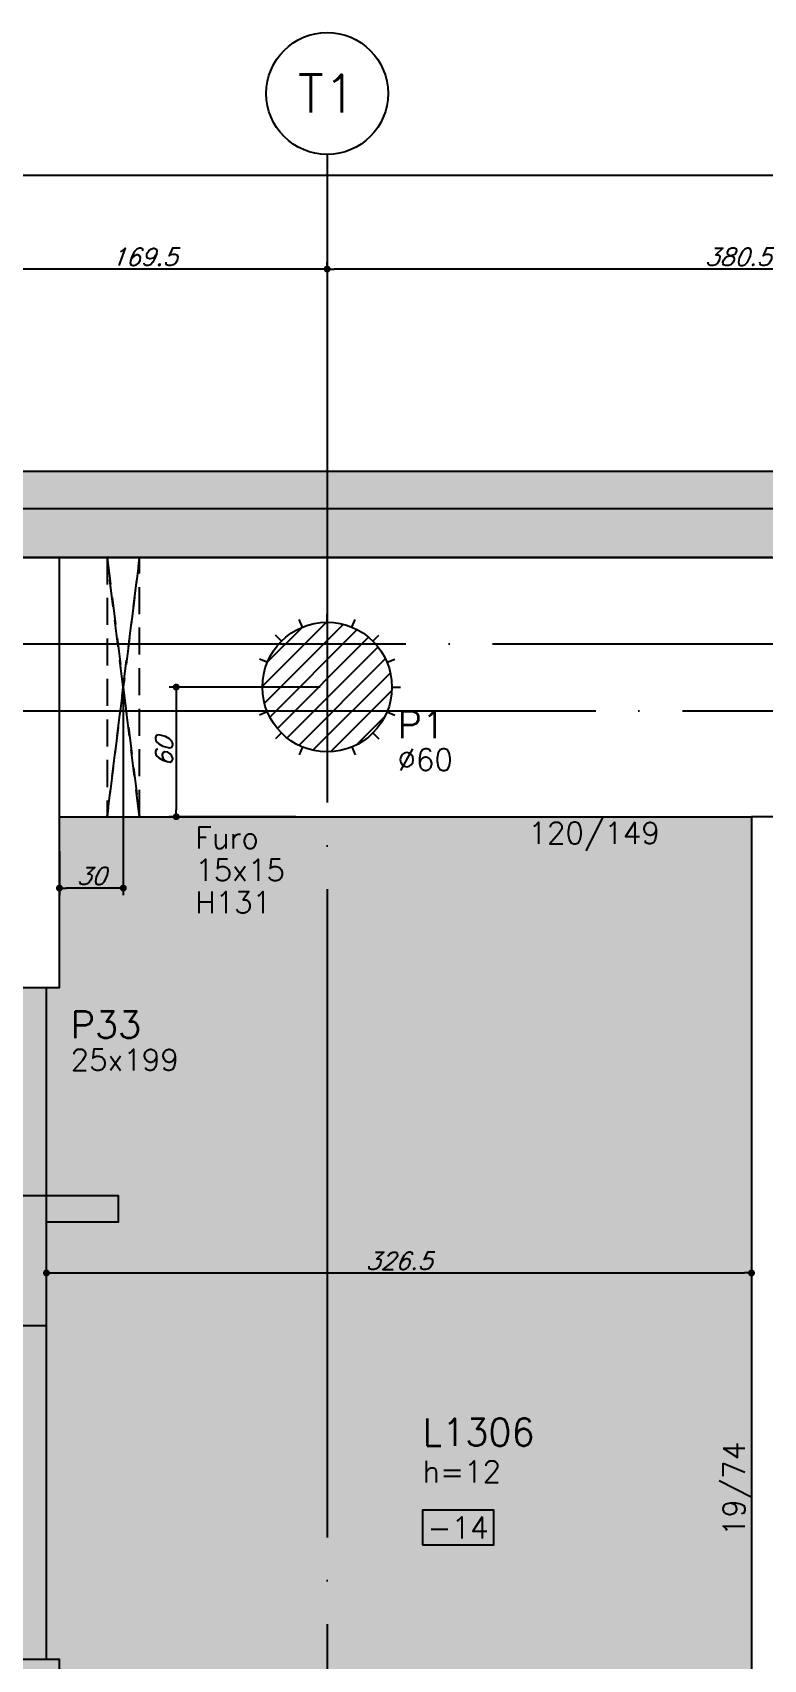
# Model space of a CAD drawing. Extents: x -5051 to 5519, y -2218 to 2282.
# Drawn here: x -1226 to -888, y 904 to 1657 of the extents above; entities that cross this region are included whole.
import ezdxf
from ezdxf.enums import TextEntityAlignment as Align

# ---------------------------------------------------------------- set-up
doc = ezdxf.new("R2010")
doc.units = 0
doc.header["$LTSCALE"] = 50
doc.header["$MEASUREMENT"] = 0
doc.linetypes.add('EIXO', pattern=[6.8, 6, -0.4, 0, -0.4])
doc.linetypes.add('HIDDEN', pattern=[0.375, 0.25, -0.125])
doc.layers.get('0').update_dxf_attribs({"linetype": 'CONTINUOUS'})
doc.layers.get('DEFPOINTS').update_dxf_attribs({"linetype": 'CONTINUOUS'})
for name, color, linetype in [('71', 6, 'CONTINUOUS'), ('F-CORTE', 4, 'CONTINUOUS'), ('F-COTAS', 106, 'CONTINUOUS'), ('F-COTAS-FUROS VIGA', 50, 'CONTINUOUS'), ('F-DESNIVEL-8', 11, 'CONTINUOUS'), ('F-EIXO', 12, 'EIXO'), ('F-FURO-PAREDE', 2, 'HIDDEN'), ('F-FURO-PAREDE-TEXTOS', 2, 'CONTINUOUS'), ('F-LAJES', 3, 'CONTINUOUS'), ('F-LAJES-DIM', 2, 'CONTINUOUS'), ('F-LAJES-NOME', 4, 'CONTINUOUS'), ('F-PILARES-DIM', 172, 'CONTINUOUS'), ('F-PILARES-HACH', 174, 'CONTINUOUS'), ('F-PILARES-M', 170, 'CONTINUOUS'), ('F-PILARES-N', 170, 'CONTINUOUS'), ('F-PILARES-NASCE', 4, 'CONTINUOUS'), ('F-PILARES-NOME', 170, 'CONTINUOUS'), ('F-PILARES-S', 170, 'CONTINUOUS'), ('F-SOLIDO-CORTE', 71, 'CONTINUOUS'), ('F-TEXTO', 6, 'CONTINUOUS'), ('F-VIGAS', 3, 'CONTINUOUS'), ('F-VIGAS-DIM', 2, 'CONTINUOUS')]:
    doc.layers.add(name, color=color, linetype=linetype)
doc.layers.add('F-DESNIVEL-3', color=7, linetype='CONTINUOUS', true_color=0xd5c7ff)
doc.styles.add('CP-TEXT-INCL', font='simplex.shx', dxfattribs={"oblique": 20})
doc.styles.add('MCP', font='simplex.shx')
doc.styles.add('ROMANS', font='simplex.shx')
doc.dimstyles.new('CP-COTAS-50', dxfattribs={"dimscale": 0.64, "dimtxt": 12.5, "dimasz": 5, "dimexe": 5, "dimexo": 5, "dimgap": 2.5, "dimtad": 1, "dimdec": 1, "dimdsep": 46, "dimtxsty": 'CP-TEXT-INCL', "dimblk1": 'DOT', "dimblk2": 'DOT', "dimsah": 1, "dimcen": 9, "dimclrd": 256, "dimclre": 256, "dimclrt": 256, "dimadec": 0, "dimazin": 0, "dimtfac": 1, "dimtdec": 1, "dimtmove": 2, "dimatfit": 3, "dimldrblk": 'DOT', "dimfxl": 5, "dimtolj": 1, "dimarcsym": 0})

# ---------------------------------------------------------------- blocks, each defined once
blk = doc.blocks.new('*U3')
at = {"layer": 'F-EIXO'}
blk.add_line((0, 0), (7197, 0), dxfattribs=at)
at = {"layer": 'F-TEXTO', "style": 'ROMANS'}
blk.add_attdef('EIXO', text='', height=17.5, dxfattribs=at).set_placement((-28.2072, 0), align=Align.MIDDLE_CENTER)
blk = doc.blocks.new('*U4')
at = {"layer": 'F-EIXO'}
blk.add_line((0, 0), (7285, 0), dxfattribs=at)
at = {"layer": 'F-TEXTO', "style": 'ROMANS'}
blk.add_attdef('EIXO', text='', height=17.5, dxfattribs=at).set_placement((-28.2072, 0), align=Align.MIDDLE_CENTER)
blk = doc.blocks.new('*U215')
at = {"layer": 'F-EIXO'}
blk.add_line((0, 0), (0, -2395.78), dxfattribs=at)
at = {"layer": 'F-EIXO', "color": 2, "linetype": 'Continuous'}
blk.add_circle((0, 28.21), 28.21, dxfattribs=at)
at = {"layer": 'F-TEXTO', "style": 'ROMANS'}
blk.add_attdef('EIXO', text='', height=17.5, rotation=360, dxfattribs=at).set_placement((0, 28.21), align=Align.MIDDLE_CENTER)
blk = doc.blocks.new('*U9')
at = {"layer": 'F-LAJES-DIM', "color": 1}
blk.add_lwpolyline([(0, 0), (33, 0), (33, 16), (0, 16)], close=True, dxfattribs=at)
at = {"layer": 'F-LAJES-DIM', "style": 'MCP'}
blk.add_attdef('DIM', text='', height=10, dxfattribs=at).set_placement((16.5, 8), align=Align.MIDDLE_CENTER)
blk = doc.blocks.new('_DOT')
at = {"color": 0, "linetype": 'ByBlock'}
blk.add_line((-0.5, 0), (-1, 0), dxfattribs=at)
at = {"color": 0, "linetype": 'ByBlock', "const_width": 0.5}
blk.add_lwpolyline([(-0.25, 0, 1), (0.25, 0, 1)], format="xyb", close=True, dxfattribs=at)
blk = doc.blocks.new('*D152')
at = {"layer": 'DEFPOINTS', "color": 0, "linetype": 'Continuous', "transparency": 16777216}
for p in [(-1220, 1083.32), (-893.5, 1083.32), (-893.5, 1083.32)]:
    blk.add_point(p, dxfattribs=at)
at = {"layer": 'F-COTAS', "linetype": 'Continuous', "lineweight": -2, "transparency": 16777216}
blk.add_line((-1216.8, 1083.32), (-896.7, 1083.32), dxfattribs=at)
at = {"layer": 'F-COTAS', "linetype": 'Continuous', "lineweight": -2, "transparency": 16777216, "xscale": 3.2, "yscale": 3.2, "zscale": 3.2, "rotation": 180}
blk.add_blockref('_DOT', (-1220, 1083.32), dxfattribs=at)
at = {"layer": 'F-COTAS', "linetype": 'Continuous', "lineweight": -2, "transparency": 16777216, "xscale": 3.2, "yscale": 3.2, "zscale": 3.2}
blk.add_blockref('_DOT', (-893.5, 1083.32), dxfattribs=at)
at = {"layer": 'F-COTAS', "linetype": 'Continuous', "transparency": 16777216, "insert": (-1056.75, 1088.92), "char_height": 8, "attachment_point": 5, "style": 'CP-TEXT-INCL'}
blk.add_mtext('\\A1;326.5', dxfattribs=at)
blk = doc.blocks.new('*D194')
at = {"layer": 'DEFPOINTS', "color": 0, "linetype": 'Continuous', "transparency": 16777216}
for p in [(-1090, 1354.5), (-1159.9, 1294.5), (-1101.3, 1294.5)]:
    blk.add_point(p, dxfattribs=at)
at = {"layer": 'F-COTAS', "linetype": 'Continuous', "lineweight": -2, "transparency": 16777216}
for p, q in [((-1093.2, 1354.5), (-1163.1, 1354.5)), ((-1159.9, 1351.3), (-1159.9, 1297.7)), ((-1104.5, 1294.5), (-1163.1, 1294.5))]:
    blk.add_line(p, q, dxfattribs=at)
at = {"layer": 'F-COTAS', "linetype": 'Continuous', "lineweight": -2, "transparency": 16777216, "xscale": 3.2, "yscale": 3.2, "zscale": 3.2}
for p, rotation in [((-1159.9, 1354.5), 90), ((-1159.9, 1294.5), 270)]:
    blk.add_blockref('_DOT', p, dxfattribs=dict(at, rotation=rotation))
at = {"layer": 'F-COTAS', "linetype": 'Continuous', "transparency": 16777216, "insert": (-1165.5, 1324.5), "char_height": 8, "attachment_point": 5, "rotation": 90, "style": 'CP-TEXT-INCL'}
blk.add_mtext('\\A1;60', dxfattribs=at)
blk = doc.blocks.new('*D399')
at = {"layer": 'DEFPOINTS', "color": 0, "linetype": 'Continuous', "transparency": 16777216}
for p in [(-1184.4, 1354.5), (-1214, 1281.77), (-1214, 1261.46)]:
    blk.add_point(p, dxfattribs=at)
at = {"layer": 'F-COTAS-FUROS VIGA', "linetype": 'Continuous', "lineweight": -2, "transparency": 16777216}
for p, q in [((-1184.4, 1351.3), (-1184.4, 1258.26)), ((-1214, 1278.57), (-1214, 1258.26)), ((-1187.6, 1261.46), (-1210.8, 1261.46))]:
    blk.add_line(p, q, dxfattribs=at)
at = {"layer": 'F-COTAS-FUROS VIGA', "linetype": 'Continuous', "lineweight": -2, "transparency": 16777216, "xscale": 3.2, "yscale": 3.2, "zscale": 3.2, "rotation": 180}
blk.add_blockref('_DOT', (-1214, 1261.46), dxfattribs=at)
at = {"layer": 'F-COTAS-FUROS VIGA', "linetype": 'Continuous', "lineweight": -2, "transparency": 16777216, "xscale": 3.2, "yscale": 3.2, "zscale": 3.2}
blk.add_blockref('_DOT', (-1184.4, 1261.46), dxfattribs=at)
at = {"layer": 'F-COTAS-FUROS VIGA', "linetype": 'Continuous', "transparency": 16777216, "insert": (-1199.2, 1267.06), "char_height": 8, "attachment_point": 5, "style": 'CP-TEXT-INCL'}
blk.add_mtext('\\A1;30', dxfattribs=at)
blk = doc.blocks.new('*D458')
at = {"layer": 'DEFPOINTS', "color": 0, "linetype": 'Continuous', "transparency": 16777216}
for p in [(3299.5, 1591.38), (-3549.5, 1454.5), (3299.5, 1437)]:
    blk.add_point(p, dxfattribs=at)
at = {"layer": 'F-COTAS', "linetype": 'Continuous', "lineweight": -2, "transparency": 16777216}
for p, q in [((-3549.5, 1457.7), (-3549.5, 1594.58)), ((-3546.3, 1591.38), (3296.3, 1591.38)), ((3299.5, 1440.2), (3299.5, 1594.58))]:
    blk.add_line(p, q, dxfattribs=at)
at = {"layer": 'F-COTAS', "linetype": 'Continuous', "lineweight": -2, "transparency": 16777216, "xscale": 3.2, "yscale": 3.2, "zscale": 3.2, "rotation": 180}
blk.add_blockref('_DOT', (-3549.5, 1591.38), dxfattribs=at)
at = {"layer": 'F-COTAS', "linetype": 'Continuous', "lineweight": -2, "transparency": 16777216, "xscale": 3.2, "yscale": 3.2, "zscale": 3.2}
blk.add_blockref('_DOT', (3299.5, 1591.38), dxfattribs=at)
at = {"layer": 'F-COTAS', "linetype": 'Continuous', "transparency": 16777216, "insert": (-125, 1596.98), "char_height": 8, "attachment_point": 5, "style": 'CP-TEXT-INCL'}
blk.add_mtext('\\A1;6849', dxfattribs=at)
blk = doc.blocks.new('*D474')
at = {"layer": 'DEFPOINTS', "color": 0, "linetype": 'Continuous', "transparency": 16777216}
for p in [(-1090, 1547.98), (-1090, 1543.98), (-709.5, 1543.98)]:
    blk.add_point(p, dxfattribs=at)
at = {"layer": 'F-COTAS', "linetype": 'Continuous', "lineweight": -2, "transparency": 16777216}
for p, q in [((-1090, 1547.18), (-1090, 1551.18)), ((-709.5, 1547.18), (-709.5, 1551.18)), ((-712.7, 1547.98), (-1086.8, 1547.98))]:
    blk.add_line(p, q, dxfattribs=at)
at = {"layer": 'F-COTAS', "linetype": 'Continuous', "lineweight": -2, "transparency": 16777216, "xscale": 3.2, "yscale": 3.2, "zscale": 3.2, "rotation": 180}
blk.add_blockref('_DOT', (-1090, 1547.98), dxfattribs=at)
at = {"layer": 'F-COTAS', "linetype": 'Continuous', "lineweight": -2, "transparency": 16777216, "xscale": 3.2, "yscale": 3.2, "zscale": 3.2}
blk.add_blockref('_DOT', (-709.5, 1547.98), dxfattribs=at)
at = {"layer": 'F-COTAS', "linetype": 'Continuous', "transparency": 16777216, "insert": (-899.75, 1553.58), "char_height": 8, "attachment_point": 5, "style": 'CP-TEXT-INCL'}
blk.add_mtext('\\A1;380.5', dxfattribs=at)
blk = doc.blocks.new('*D475')
at = {"layer": 'DEFPOINTS', "color": 0, "linetype": 'Continuous', "transparency": 16777216}
for p in [(-1259.5, 1547.98), (-1259.5, 1543.98), (-1090, 1543.98)]:
    blk.add_point(p, dxfattribs=at)
at = {"layer": 'F-COTAS', "linetype": 'Continuous', "lineweight": -2, "transparency": 16777216}
for p, q in [((-1259.5, 1547.18), (-1259.5, 1551.18)), ((-1090, 1547.18), (-1090, 1551.18)), ((-1093.2, 1547.98), (-1256.3, 1547.98))]:
    blk.add_line(p, q, dxfattribs=at)
at = {"layer": 'F-COTAS', "linetype": 'Continuous', "lineweight": -2, "transparency": 16777216, "xscale": 3.2, "yscale": 3.2, "zscale": 3.2, "rotation": 180}
blk.add_blockref('_DOT', (-1259.5, 1547.98), dxfattribs=at)
at = {"layer": 'F-COTAS', "linetype": 'Continuous', "lineweight": -2, "transparency": 16777216, "xscale": 3.2, "yscale": 3.2, "zscale": 3.2}
blk.add_blockref('_DOT', (-1090, 1547.98), dxfattribs=at)
at = {"layer": 'F-COTAS', "linetype": 'Continuous', "transparency": 16777216, "insert": (-1174.75, 1553.58), "char_height": 8, "attachment_point": 5, "style": 'CP-TEXT-INCL'}
blk.add_mtext('\\A1;169.5', dxfattribs=at)

msp = doc.modelspace()

# ---------------------------------------------------------------- hatches: boundary and pattern name
at = {"layer": 'F-PILARES-HACH', "linetype": 'Continuous'}
h = msp.add_hatch(dxfattribs=at)
h.set_pattern_fill('ANSI31', color=256, scale=50, style=0)
edge = h.paths.add_edge_path()
edge.add_arc((-1090, 1354.5), 30, 0, 360)
at = {"layer": 'F-SOLIDO-CORTE', "linetype": 'Continuous'}
msp.add_hatch(color=256, dxfattribs=at).paths.add_polyline_path([(-1239, 1059.052), (-1220, 1059.052), (-1220, 1107.052), (-1186.65, 1107.052), (-1186.65, 1119.052), (-1239, 1119.052), (-1272.35, 1119.052), (-1272.35, 1107.052), (-1239, 1107.052)], flags=16)

# ---------------------------------------------------------------- linework, layer by layer
at = {"layer": '71', "color": 2, "linetype": 'Continuous'}
for p, q in [((3262.5, 1437), (-1605.8, 1437)), ((-1605.8, 1414.5), (3262.5, 1414.5))]:
    msp.add_line(p, q, dxfattribs=at)
at = {"layer": 'F-CORTE', "linetype": 'Continuous'}
for points in [[(-1186.65, 1119.052), (-1239, 1119.052), (-1272.35, 1119.052)], [(-1272.35, 1107.052), (-1239, 1107.052), (-1239, 1059.052), (-1220, 1059.052), (-1220, 1107.052), (-1186.65, 1107.052)]]:
    msp.add_lwpolyline(points, dxfattribs=at)
at = {"layer": 'F-DESNIVEL-3', "linetype": 'Continuous'}
for points in [[(-1214, 904.5), (-1032.5, 705.5), (-1214, 1294.5)], [(-1214, 904.5), (-1214, 1294.5), (-1214, 904.5)], [(-1214, 904.5), (-1214, 1294.5), (-1214, 1215.5)], [(-1214, 1294.5), (-1032.5, 705.5), (-1090, 1294.5)], [(-1214, 1294.5), (-1090, 1294.5), (-1214, 1294.5)], [(-893.5, 1294.5), (-1090, 1294.5), (-1032.5, 705.5)], [(-893.5, 1294.5), (-1032.5, 705.5), (-893.5, 1294.5)], [(-893.5, 1294.5), (-1032.5, 705.5), (-893.5, 705.5)], [(-893.5, 1294.5), (-893.5, 705.5), (-893.5, 1294.5)], [(-893.5, 1294.5), (-893.5, 705.5), (-893.5, 874)], [(-893.5, 1294.5), (-893.5, 874), (-893.5, 1294.5)], [(-1239, 904.6), (-1220, 904.6), (-1220, 1215.4)], [(-1239, 904.6), (-1220, 1215.4), (-1239, 1215.4)], [(-1214, 904.5), (-1214, 1215.5), (-1220, 1215.5)], [(-1214, 904.5), (-1220, 1215.5), (-1214, 904.5)], [(-1214, 904.5), (-1220, 1215.5), (-1220, 904.5)], [(-1214, 904.5), (-1214, 1215.5), (-1214, 904.5)], [(-1214, 904.5), (-1239, 904.4), (-1214, 606.4), (-1242.125, 603)], [(-1214, 904.5), (-1220, 904.5), (-1214, 904.5)], [(-1214, 904.5), (-1214, 705.5), (-1032.5, 705.5)], [(-1214, 904.5), (-1032.5, 705.5), (-1214, 904.5)]]:
    msp.add_solid(points, dxfattribs=at)
at = {"layer": 'F-DESNIVEL-8', "linetype": 'Continuous'}
for points in [[(3262.5, 1454.5), (-3509.5, 1454.5), (-3509.5, 1414.5)], [(3262.5, 1454.5), (-3509.5, 1414.5), (3262.5, 1454.5)], [(3262.5, 1454.5), (-3509.5, 1414.5), (-3300, 1414.5)], [(3262.5, 1454.5), (-3300, 1414.5), (3262.5, 1454.5)], [(3262.5, 1454.5), (-3300, 1414.5), (-2620, 1414.5)], [(3262.5, 1454.5), (-2620, 1414.5), (3262.5, 1454.5)], [(3262.5, 1454.5), (-2620, 1414.5), (-1937, 1414.5)], [(3262.5, 1454.5), (-1937, 1414.5), (3262.5, 1454.5)], [(3262.5, 1454.5), (-1937, 1414.5), (-1595.5, 1414.5)], [(3262.5, 1454.5), (-1595.5, 1414.5), (3262.5, 1454.5)], [(3262.5, 1454.5), (-1595.5, 1414.5), (-1239, 1414.5)], [(3262.5, 1454.5), (-1239, 1414.5), (3262.5, 1454.5)], [(3262.5, 1454.5), (-1239, 1414.5), (-1214, 1414.5)], [(3262.5, 1454.5), (-1214, 1414.5), (3262.5, 1454.5)], [(3262.5, 1454.5), (-1214, 1414.5), (-1090, 1414.5)], [(3262.5, 1454.5), (-1090, 1414.5), (3262.5, 1454.5)], [(3262.5, 1454.5), (-1090, 1414.5), (-884, 1414.5)]]:
    msp.add_solid(points, dxfattribs=at)
at = {"layer": 'F-FURO-PAREDE'}
msp.add_lwpolyline([(-1184.4, 1354.5), (-1191.9, 1294.5), (-1176.9, 1294.5), (-1184.4, 1354.5), (-1176.9, 1294.5), (-1176.9, 1414.5), (-1184.4, 1354.5), (-1176.9, 1414.5), (-1191.9, 1414.5), (-1184.4, 1354.5), (-1191.9, 1414.5), (-1191.9, 1294.5), (-1184.4, 1354.5)], dxfattribs=at)
at = {"layer": 'F-LAJES', "linetype": 'Continuous'}
msp.add_line((-3550, 1454.5), (3262.5, 1454.5), dxfattribs=at)
at = {"layer": 'F-PILARES-M', "linetype": 'Continuous'}
msp.add_lwpolyline([(-1239, 1215.5), (-1214, 1215.5), (-1214, 1414.5), (-1239, 1414.5), (-1239, 1215.5)], dxfattribs=at)
at = {"layer": 'F-PILARES-N', "linetype": 'Continuous'}
msp.add_circle((-1090, 1354.5), 30, dxfattribs=at)
at = {"layer": 'F-PILARES-NASCE', "linetype": 'Continuous'}
for p, q in [((-1101.481, 1382.216), (-1102.974, 1385.821)), ((-1090, 1384.5), (-1090, 1388.402)), ((-1078.519, 1382.216), (-1077.026, 1385.821)), ((-1111.213, 1375.713), (-1113.972, 1378.472)), ((-1068.787, 1375.713), (-1066.028, 1378.472)), ((-1117.716, 1365.981), (-1121.321, 1367.474)), ((-1062.284, 1365.981), (-1058.679, 1367.474)), ((-1120, 1354.5), (-1123.902, 1354.5)), ((-1060, 1354.5), (-1056.098, 1354.5)), ((-1117.716, 1343.019), (-1121.321, 1341.526)), ((-1062.284, 1343.019), (-1058.679, 1341.526)), ((-1111.213, 1333.287), (-1113.972, 1330.528)), ((-1068.787, 1333.287), (-1066.028, 1330.528)), ((-1101.481, 1326.784), (-1102.974, 1323.179)), ((-1078.519, 1326.784), (-1077.026, 1323.179)), ((-1090, 1324.5), (-1090, 1320.598))]:
    msp.add_line(p, q, dxfattribs=at)
at = {"layer": 'F-PILARES-S', "linetype": 'Continuous'}
msp.add_lwpolyline([(-1239, 606.5), (-1214, 606.5), (-1214, 904.5), (-1239, 904.5), (-1239, 606.5)], dxfattribs=at)
at = {"layer": 'F-SOLIDO-CORTE', "linetype": 'Continuous'}
msp.add_lwpolyline([(-1239, 1059.052), (-1220, 1059.052), (-1220, 1107.052), (-1186.65, 1107.052), (-1186.65, 1119.052), (-1239, 1119.052), (-1272.35, 1119.052), (-1272.35, 1107.052), (-1239, 1107.052), (-1239, 1059.052)], dxfattribs=at)
at = {"layer": 'F-VIGAS'}
for points in [[(-1090, 1414.5), (-1214, 1414.5)], [(-884, 1414.5), (-1090, 1414.5)], [(-1214, 1294.5), (-1090, 1294.5)], [(-1090, 1294.5), (-893.5, 1294.5)], [(-893.5, 1294.5), (-893.5, 874)], [(-874.5, 1294.5), (-893.5, 1294.5)], [(-1220, 904.5), (-1220, 1215.5)]]:
    msp.add_lwpolyline(points, dxfattribs=at)

# ---------------------------------------------------------------- block references
at = {"layer": 'F-EIXO', "linetype": 'Continuous'}
msp.add_blockref('*U215', (-1090, 1601.024), dxfattribs=at).add_auto_attribs({'EIXO': 'T1'})
for name, p in [('*U4', (-3734.274, 1374.5)), ('*U3', (-3646.32, 1343.5))]:
    msp.add_blockref(name, p, dxfattribs=at)
at = {"layer": 'F-LAJES-DIM', "linetype": 'Continuous'}
msp.add_blockref('*U9', (-1045.892, 957.499), dxfattribs=at).add_auto_attribs({'DIM': '-14'})

# ---------------------------------------------------------------- texts
at = {"layer": 'F-FURO-PAREDE-TEXTOS', "linetype": 'Continuous', "style": 'MCP'}
for s, p in [('Furo', (-1151.132, 1279.828)), ('15x15', (-1151.132, 1264.828)), ('H131', (-1151.132, 1249.828))]:
    msp.add_text(s, height=10, dxfattribs=at).set_placement(p)
at = {"layer": 'F-LAJES-DIM', "linetype": 'Continuous', "style": 'MCP'}
msp.add_text('h=12', height=10, dxfattribs=at).set_placement((-1045.892, 986.399))
at = {"layer": 'F-LAJES-NOME', "linetype": 'Continuous', "style": 'MCP'}
msp.add_text('L1306', height=12.5, dxfattribs=at).set_placement((-1045.892, 1003.399))
at = {"layer": 'F-PILARES-DIM', "linetype": 'Continuous', "style": 'MCP'}
for s, p in [('%%c60', (-1057.459, 1315.897)), ('25x199', (-1208.816, 1176.977))]:
    msp.add_text(s, height=10, dxfattribs=at).set_placement(p)
at = {"layer": 'F-PILARES-NOME', "linetype": 'Continuous', "style": 'MCP'}
for s, p in [('P1', (-1057.459, 1330.897)), ('P33', (-1208.816, 1191.977))]:
    msp.add_text(s, height=12.5, dxfattribs=at).set_placement(p)
at = {"layer": 'F-VIGAS-DIM', "linetype": 'Continuous', "style": 'MCP'}
msp.add_text('120/149', height=10, dxfattribs=at).set_placement((-996.792, 1282))
msp.add_text('19/74', height=10, rotation=90, dxfattribs=at).set_placement((-896.625, 961.5))

# ---------------------------------------------------------------- dimensions: what is measured, and where the dimension line sits
at = {"layer": 'F-COTAS', "linetype": 'Continuous'}
for base, p1, p2, picture, middle in [((3299.5, 1591.376), (-3549.5, 1454.5), (3299.5, 1437), '*D458', (-125, 1596.976)), ((-1259.5, 1547.984), (-1090, 1543.984), (-1259.5, 1543.984), '*D475', (-1174.75, 1553.584)), ((-1090, 1547.984), (-709.5, 1543.984), (-1090, 1543.984), '*D474', (-899.75, 1553.584))]:
    dim = msp.add_linear_dim(base=base, p1=p1, p2=p2, dimstyle='CP-COTAS-50', dxfattribs=at)
    dim.commit()
    dim.dimension.update_dxf_attribs({"geometry": picture, "text_midpoint": middle})
for base, p1, p2, angle, picture, middle in [((-1159.902, 1294.5), (-1090, 1354.5), (-1101.298, 1294.5), 90, '*D194', (-1165.502, 1324.5)), ((-893.5, 1083.317), (-1220, 1083.317), (-893.5, 1083.317), 180, '*D152', (-1056.75, 1088.917))]:
    dim = msp.add_linear_dim(base=base, p1=p1, p2=p2, angle=angle, dimstyle='CP-COTAS-50', dxfattribs=at)
    dim.commit()
    dim.dimension.update_dxf_attribs({"geometry": picture, "text_midpoint": middle})
at = {"layer": 'F-COTAS-FUROS VIGA', "linetype": 'Continuous'}
dim = msp.add_linear_dim(base=(-1214, 1261.461), p1=(-1184.4, 1354.5), p2=(-1214, 1281.765), dimstyle='CP-COTAS-50', override={"dimdec": 0, "dimfxl": 7.5}, dxfattribs=at)
dim.commit()
dim.dimension.update_dxf_attribs({"geometry": '*D399', "text_midpoint": (-1199.2, 1267.061)})

doc.saveas('drawing.dxf')
